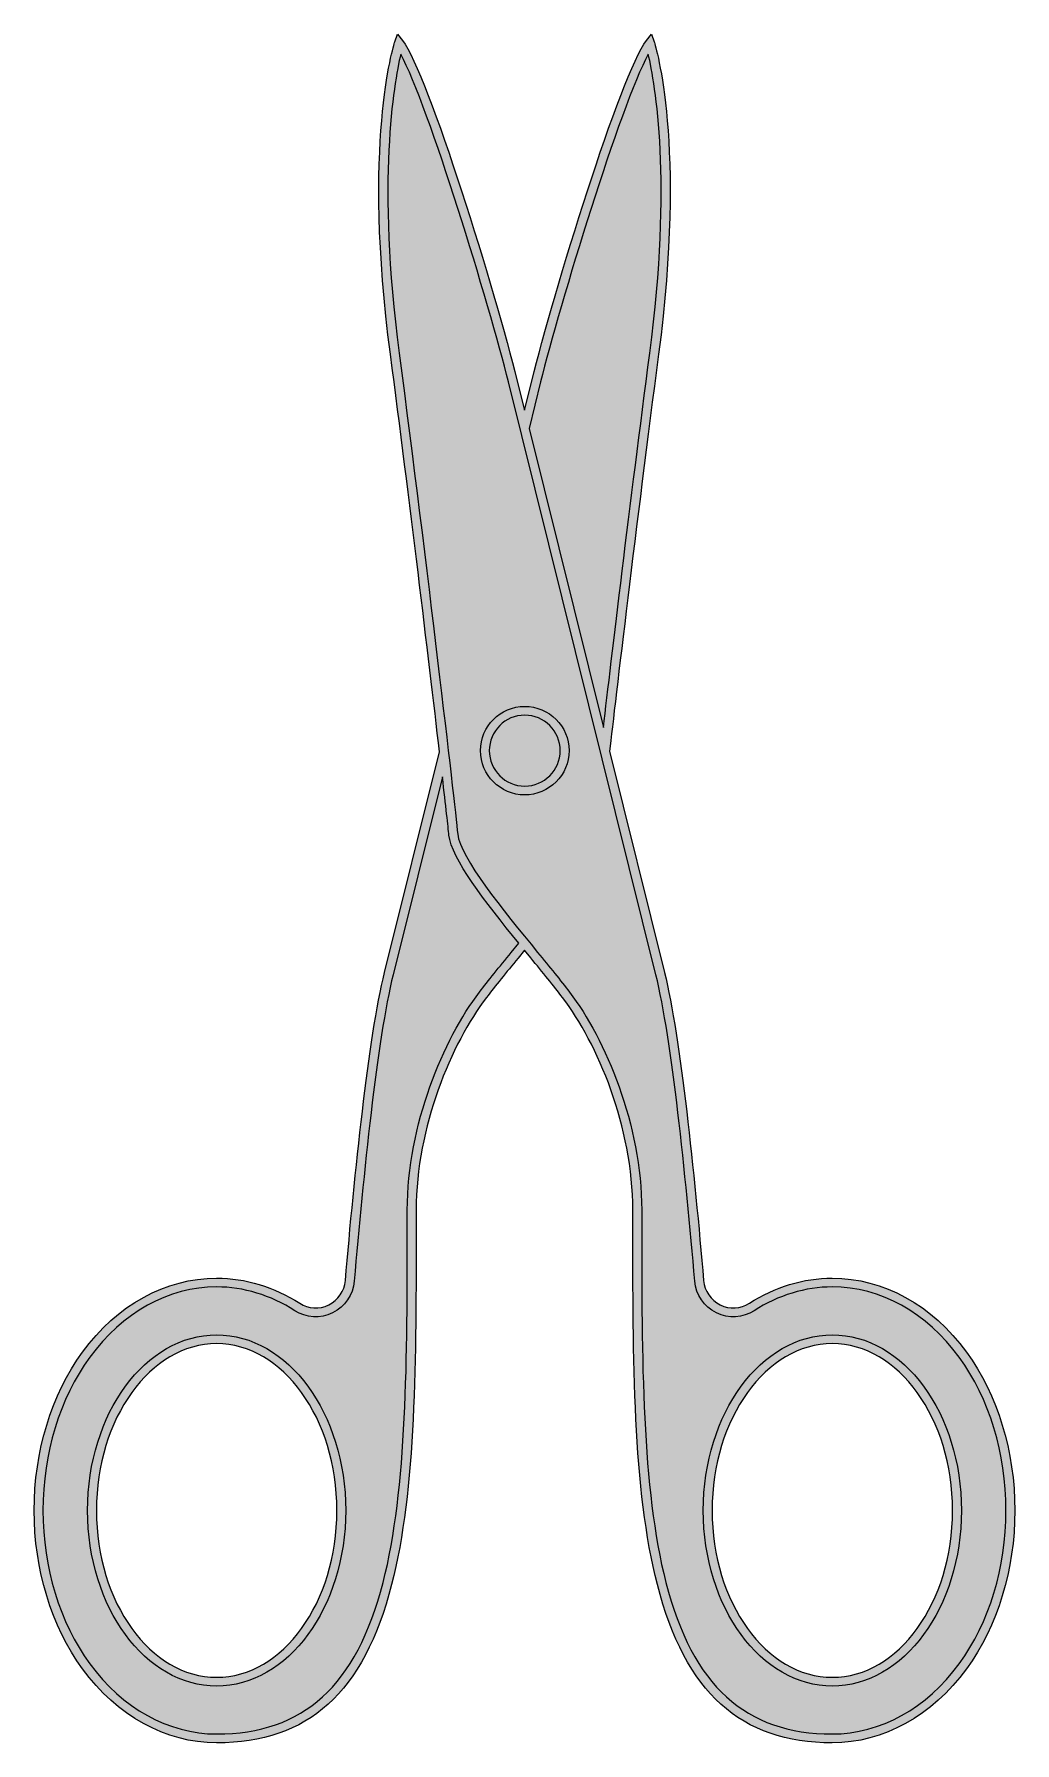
# Model space of a CAD drawing. Header units: inches. Extents: x 0.07 to 2.84, y -4.92 to -0.09.
import ezdxf

# ---------------------------------------------------------------- set-up
doc = ezdxf.new("R2010")
doc.units = ezdxf.units.IN
doc.header["$MEASUREMENT"] = 0
doc.layers.add('Design', color=7, linetype='Continuous', lineweight=0)

msp = doc.modelspace()

# ---------------------------------------------------------------- hatches: boundary and pattern name
at = {"layer": 'Design', "true_color": 0xf8e0c5, "transparency": 33554687}
h = msp.add_hatch(color=254, dxfattribs=at)
h.dxf.hatch_style = 2
edge = h.paths.add_edge_path()
edge.add_spline(control_points=[(0.5812, -4.7367), (0.3938, -4.7367), (0.2412, -4.5251), (0.2412, -4.2649), (0.2412, -4.0047), (0.3938, -3.7931), (0.5812, -3.7931), (0.7687, -3.7931), (0.9213, -4.0047), (0.9213, -4.2649), (0.9213, -4.5251), (0.7687, -4.7367), (0.5812, -4.7367)], knot_values=[0, 0, 0, 0, 1, 1, 1, 2, 2, 2, 3, 3, 3, 4, 4, 4, 4], degree=3, periodic=0)
edge = h.paths.add_edge_path()
edge.add_spline(control_points=[(2.3224, -4.7367), (2.135, -4.7367), (1.9824, -4.5251), (1.9824, -4.2649), (1.9824, -4.0047), (2.135, -3.7931), (2.3224, -3.7931), (2.5099, -3.7931), (2.6624, -4.0047), (2.6624, -4.2649), (2.6624, -4.5251), (2.5099, -4.7367), (2.3224, -4.7367)], knot_values=[0, 0, 0, 0, 1, 1, 1, 2, 2, 2, 3, 3, 3, 4, 4, 4, 4], degree=3, periodic=0)
edge = h.paths.add_edge_path()
edge.add_spline(control_points=[(2.7015, -3.8168), (2.6048, -3.684), (2.4667, -3.6078), (2.3224, -3.6078), (2.2412, -3.6078), (2.1601, -3.6324), (2.0877, -3.679), (2.0629, -3.6949), (2.0322, -3.6966), (2.0056, -3.6835), (1.9786, -3.6702), (1.9609, -3.6444), (1.9583, -3.6145), (1.9329, -3.318), (1.893, -2.9264), (1.8478, -2.7439), (1.8478, -2.7439), (1.6918, -2.1177), (1.6918, -2.1177), (1.6918, -2.1177), (1.6924, -2.1178), (1.6924, -2.1178), (1.7089, -1.9761), (1.7676, -1.4764), (1.831, -0.9955), (1.9096, -0.4), (1.8223, -0.1238), (1.8185, -0.1123), (1.8185, -0.1123), (1.8113, -0.0902), (1.8113, -0.0902), (1.8113, -0.0902), (1.7968, -0.1085), (1.7968, -0.1085), (1.7242, -0.2005), (1.5322, -0.8291), (1.4732, -1.0676), (1.4732, -1.0676), (1.4518, -1.1538), (1.4518, -1.1538), (1.4518, -1.1538), (1.4305, -1.0676), (1.4305, -1.0676), (1.3715, -0.8291), (1.1795, -0.2005), (1.1068, -0.1085), (1.1068, -0.1085), (1.0924, -0.0902), (1.0924, -0.0902), (1.0924, -0.0902), (1.0851, -0.1123), (1.0851, -0.1123), (1.0814, -0.1238), (0.994, -0.4), (1.0726, -0.9955), (1.127, -1.4077), (1.1803, -1.8518), (1.2114, -2.1194), (1.2114, -2.1194), (1.0559, -2.7439), (1.0559, -2.7439), (1.0107, -2.9264), (0.9708, -3.318), (0.9454, -3.6145), (0.9428, -3.6444), (0.9251, -3.6702), (0.8981, -3.6836), (0.8714, -3.6966), (0.8408, -3.6949), (0.816, -3.679), (0.7436, -3.6324), (0.6624, -3.6078), (0.5812, -3.6078), (0.437, -3.6078), (0.2989, -3.684), (0.2022, -3.8168), (0.1138, -3.9382), (0.0651, -4.0974), (0.0651, -4.2649), (0.0651, -4.4324), (0.1138, -4.5916), (0.2022, -4.713), (0.2989, -4.8458), (0.437, -4.922), (0.5812, -4.922), (0.8403, -4.922), (0.9975, -4.7798), (1.0761, -4.4747), (1.1454, -4.2055), (1.1453, -3.8378), (1.1453, -3.4486), (1.1453, -3.4486), (1.1453, -3.416), (1.1453, -3.416), (1.1453, -3.1803), (1.2452, -2.9441), (1.3442, -2.8144), (1.369, -2.782), (1.4005, -2.7435), (1.4338, -2.7027), (1.4338, -2.7027), (1.4518, -2.6807), (1.4518, -2.6807), (1.4518, -2.6807), (1.4696, -2.7025), (1.4696, -2.7025), (1.5031, -2.7433), (1.5347, -2.7819), (1.5595, -2.8144), (1.6585, -2.9441), (1.7584, -3.1803), (1.7584, -3.416), (1.7584, -3.416), (1.7584, -3.4485), (1.7584, -3.4485), (1.7583, -3.8378), (1.7583, -4.2055), (1.8276, -4.4747), (1.9062, -4.7798), (2.0634, -4.922), (2.3224, -4.922), (2.4667, -4.922), (2.6048, -4.8458), (2.7015, -4.713), (2.7899, -4.5916), (2.8385, -4.4324), (2.8385, -4.2649), (2.8385, -4.0974), (2.7899, -3.9382), (2.7015, -3.8168)], knot_values=[0, 0, 0, 0, 1, 1, 1, 2, 2, 2, 3, 3, 3, 4, 4, 4, 5, 5, 5, 6, 6, 6, 7, 7, 7, 8, 8, 8, 9, 9, 9, 10, 10, 10, 11, 11, 11, 12, 12, 12, 13, 13, 13, 14, 14, 14, 15, 15, 15, 16, 16, 16, 17, 17, 17, 18, 18, 18, 19, 19, 19, 20, 20, 20, 21, 21, 21, 22, 22, 22, 23, 23, 23, 24, 24, 24, 25, 25, 25, 26, 26, 26, 27, 27, 27, 28, 28, 28, 29, 29, 29, 30, 30, 30, 31, 31, 31, 32, 32, 32, 33, 33, 33, 34, 34, 34, 35, 35, 35, 36, 36, 36, 37, 37, 37, 38, 38, 38, 39, 39, 39, 40, 40, 40, 41, 41, 41, 42, 42, 42, 43, 43, 43, 43], degree=3, periodic=0)
at = {"layer": 'Design', "true_color": 0x333333, "transparency": 33554687}
h = msp.add_hatch(color=250, dxfattribs=at)
h.dxf.hatch_style = 2
edge = h.paths.add_edge_path()
edge.add_spline(control_points=[(0.5812, -4.7367), (0.3938, -4.7367), (0.2412, -4.5251), (0.2412, -4.2649), (0.2412, -4.0047), (0.3938, -3.7931), (0.5812, -3.7931), (0.7687, -3.7931), (0.9213, -4.0047), (0.9213, -4.2649), (0.9213, -4.5251), (0.7687, -4.7367), (0.5812, -4.7367)], knot_values=[0, 0, 0, 0, 1, 1, 1, 2, 2, 2, 3, 3, 3, 4, 4, 4, 4], degree=3, periodic=0)
edge = h.paths.add_edge_path()
edge.add_spline(control_points=[(0.5812, -3.7681), (0.38, -3.7681), (0.2162, -3.9909), (0.2162, -4.2649), (0.2162, -4.5388), (0.38, -4.7617), (0.5812, -4.7617), (0.7825, -4.7617), (0.9462, -4.5388), (0.9462, -4.2649), (0.9462, -3.9909), (0.7825, -3.7681), (0.5812, -3.7681)], knot_values=[0, 0, 0, 0, 1, 1, 1, 2, 2, 2, 3, 3, 3, 4, 4, 4, 4], degree=3, periodic=0)
edge = h.paths.add_edge_path()
edge.add_spline(control_points=[(1.4525, -2.2164), (1.3973, -2.2164), (1.3523, -2.1715), (1.3523, -2.1162), (1.3523, -2.061), (1.3973, -2.016), (1.4525, -2.016), (1.5078, -2.016), (1.5528, -2.061), (1.5528, -2.1162), (1.5528, -2.1715), (1.5078, -2.2164), (1.4525, -2.2164)], knot_values=[0, 0, 0, 0, 1, 1, 1, 2, 2, 2, 3, 3, 3, 4, 4, 4, 4], degree=3, periodic=0)
edge = h.paths.add_edge_path()
edge.add_spline(control_points=[(1.4525, -1.991), (1.3835, -1.991), (1.3273, -2.0472), (1.3273, -2.1162), (1.3273, -2.1852), (1.3835, -2.2414), (1.4525, -2.2414), (1.5216, -2.2414), (1.5778, -2.1852), (1.5778, -2.1162), (1.5778, -2.0472), (1.5216, -1.991), (1.4525, -1.991)], knot_values=[0, 0, 0, 0, 1, 1, 1, 2, 2, 2, 3, 3, 3, 4, 4, 4, 4], degree=3, periodic=0)
edge = h.paths.add_edge_path()
edge.add_spline(control_points=[(2.3224, -4.7367), (2.135, -4.7367), (1.9824, -4.5251), (1.9824, -4.2649), (1.9824, -4.0047), (2.135, -3.7931), (2.3224, -3.7931), (2.5099, -3.7931), (2.6624, -4.0047), (2.6624, -4.2649), (2.6624, -4.5251), (2.5099, -4.7367), (2.3224, -4.7367)], knot_values=[0, 0, 0, 0, 1, 1, 1, 2, 2, 2, 3, 3, 3, 4, 4, 4, 4], degree=3, periodic=0)
edge = h.paths.add_edge_path()
edge.add_spline(control_points=[(2.3224, -3.7681), (2.1212, -3.7681), (1.9574, -3.9909), (1.9574, -4.2649), (1.9574, -4.5388), (2.1212, -4.7617), (2.3224, -4.7617), (2.5237, -4.7617), (2.6875, -4.5388), (2.6875, -4.2649), (2.6875, -3.9909), (2.5237, -3.7681), (2.3224, -3.7681)], knot_values=[0, 0, 0, 0, 1, 1, 1, 2, 2, 2, 3, 3, 3, 4, 4, 4, 4], degree=3, periodic=0)
edge = h.paths.add_edge_path()
edge.add_spline(control_points=[(2.6813, -4.6983), (2.5894, -4.8245), (2.4586, -4.8969), (2.3224, -4.8969), (2.0766, -4.8969), (1.9271, -4.7608), (1.8518, -4.4685), (1.7833, -4.2023), (1.7833, -3.8362), (1.7834, -3.4485), (1.7834, -3.4485), (1.7834, -3.416), (1.7834, -3.416), (1.7834, -3.1745), (1.6809, -2.9322), (1.5794, -2.7993), (1.5543, -2.7664), (1.5225, -2.7276), (1.489, -2.6866), (1.3913, -2.5674), (1.2698, -2.4189), (1.2629, -2.3523), (1.2532, -2.2579), (1.1765, -1.5913), (1.0974, -0.9923), (1.0332, -0.5059), (1.0823, -0.2299), (1.1018, -0.147), (1.1805, -0.2903), (1.3528, -0.8578), (1.4062, -1.0736), (1.4062, -1.0736), (1.8235, -2.7499), (1.8235, -2.7499), (1.8684, -2.9308), (1.908, -3.3211), (1.9334, -3.6166), (1.9367, -3.6554), (1.9596, -3.6888), (1.9946, -3.706), (2.0291, -3.723), (2.069, -3.7207), (2.1012, -3.7), (2.1696, -3.6561), (2.2461, -3.6328), (2.3224, -3.6328), (2.4586, -3.6328), (2.5894, -3.7052), (2.6813, -3.8315), (2.7666, -3.9487), (2.8135, -4.1026), (2.8135, -4.2649), (2.8135, -4.4272), (2.7666, -4.5811), (2.6813, -4.6983)], knot_values=[0, 0, 0, 0, 1, 1, 1, 2, 2, 2, 3, 3, 3, 4, 4, 4, 5, 5, 5, 6, 6, 6, 7, 7, 7, 8, 8, 8, 9, 9, 9, 10, 10, 10, 11, 11, 11, 12, 12, 12, 13, 13, 13, 14, 14, 14, 15, 15, 15, 16, 16, 16, 17, 17, 17, 18, 18, 18, 18], degree=3, periodic=0)
edge = h.paths.add_edge_path()
edge.add_spline(control_points=[(1.4145, -2.6869), (1.381, -2.7278), (1.3493, -2.7665), (1.3243, -2.7993), (1.2228, -2.9322), (1.1203, -3.1745), (1.1203, -3.416), (1.1203, -3.416), (1.1203, -3.4486), (1.1203, -3.4486), (1.1203, -3.8362), (1.1204, -4.2023), (1.0519, -4.4685), (0.9766, -4.7608), (0.827, -4.8969), (0.5812, -4.8969), (0.4451, -4.8969), (0.3143, -4.8245), (0.2224, -4.6983), (0.1371, -4.5811), (0.0901, -4.4272), (0.0901, -4.2649), (0.0901, -4.1026), (0.1371, -3.9487), (0.2224, -3.8315), (0.3143, -3.7052), (0.4451, -3.6328), (0.5812, -3.6328), (0.6576, -3.6328), (0.7341, -3.6561), (0.8025, -3.7), (0.8347, -3.7207), (0.8745, -3.723), (0.9091, -3.706), (0.9441, -3.6888), (0.9669, -3.6554), (0.9703, -3.6166), (0.9956, -3.3211), (1.0353, -2.9308), (1.0802, -2.7499), (1.0802, -2.7499), (1.2196, -2.19), (1.2196, -2.19), (1.2292, -2.2734), (1.2357, -2.3316), (1.2381, -2.3549), (1.2449, -2.4211), (1.3405, -2.5441), (1.4357, -2.661), (1.4357, -2.661), (1.4145, -2.6869), (1.4145, -2.6869)], knot_values=[0, 0, 0, 0, 1, 1, 1, 2, 2, 2, 3, 3, 3, 4, 4, 4, 5, 5, 5, 6, 6, 6, 7, 7, 7, 8, 8, 8, 9, 9, 9, 10, 10, 10, 11, 11, 11, 12, 12, 12, 13, 13, 13, 14, 14, 14, 15, 15, 15, 16, 16, 16, 17, 17, 17, 17], degree=3, periodic=0)
edge = h.paths.add_edge_path()
edge.add_spline(control_points=[(1.4974, -1.0736), (1.5508, -0.8578), (1.7232, -0.2903), (1.8019, -0.147), (1.8214, -0.2299), (1.8705, -0.5059), (1.8063, -0.9923), (1.7502, -1.4168), (1.6979, -1.8559), (1.6751, -2.0506), (1.6751, -2.0506), (1.4647, -1.2057), (1.4647, -1.2057), (1.4647, -1.2057), (1.4974, -1.0736), (1.4974, -1.0736)], knot_values=[0, 0, 0, 0, 1, 1, 1, 2, 2, 2, 3, 3, 3, 4, 4, 4, 5, 5, 5, 5], degree=3, periodic=0)
edge = h.paths.add_edge_path()
edge.add_spline(control_points=[(2.7015, -3.8168), (2.6048, -3.684), (2.4667, -3.6078), (2.3224, -3.6078), (2.2412, -3.6078), (2.1601, -3.6324), (2.0877, -3.679), (2.0629, -3.6949), (2.0322, -3.6966), (2.0056, -3.6835), (1.9786, -3.6702), (1.9609, -3.6444), (1.9583, -3.6145), (1.9329, -3.318), (1.893, -2.9264), (1.8478, -2.7439), (1.8478, -2.7439), (1.6918, -2.1177), (1.6918, -2.1177), (1.6918, -2.1177), (1.6924, -2.1178), (1.6924, -2.1178), (1.7089, -1.9761), (1.7676, -1.4764), (1.831, -0.9955), (1.9096, -0.4), (1.8223, -0.1238), (1.8185, -0.1123), (1.8185, -0.1123), (1.8113, -0.0902), (1.8113, -0.0902), (1.8113, -0.0902), (1.7968, -0.1085), (1.7968, -0.1085), (1.7242, -0.2005), (1.5322, -0.8291), (1.4732, -1.0676), (1.4732, -1.0676), (1.4518, -1.1538), (1.4518, -1.1538), (1.4518, -1.1538), (1.4305, -1.0676), (1.4305, -1.0676), (1.3715, -0.8291), (1.1795, -0.2005), (1.1068, -0.1085), (1.1068, -0.1085), (1.0924, -0.0902), (1.0924, -0.0902), (1.0924, -0.0902), (1.0851, -0.1123), (1.0851, -0.1123), (1.0814, -0.1238), (0.994, -0.4), (1.0726, -0.9955), (1.127, -1.4077), (1.1803, -1.8518), (1.2114, -2.1194), (1.2114, -2.1194), (1.0559, -2.7439), (1.0559, -2.7439), (1.0107, -2.9264), (0.9708, -3.318), (0.9454, -3.6145), (0.9428, -3.6444), (0.9251, -3.6702), (0.8981, -3.6836), (0.8714, -3.6966), (0.8408, -3.6949), (0.816, -3.679), (0.7436, -3.6324), (0.6624, -3.6078), (0.5812, -3.6078), (0.437, -3.6078), (0.2989, -3.684), (0.2022, -3.8168), (0.1138, -3.9382), (0.0651, -4.0974), (0.0651, -4.2649), (0.0651, -4.4324), (0.1138, -4.5916), (0.2022, -4.713), (0.2989, -4.8458), (0.437, -4.922), (0.5812, -4.922), (0.8403, -4.922), (0.9975, -4.7798), (1.0761, -4.4747), (1.1454, -4.2055), (1.1453, -3.8378), (1.1453, -3.4486), (1.1453, -3.4486), (1.1453, -3.416), (1.1453, -3.416), (1.1453, -3.1803), (1.2452, -2.9441), (1.3442, -2.8144), (1.369, -2.782), (1.4005, -2.7435), (1.4338, -2.7027), (1.4338, -2.7027), (1.4518, -2.6807), (1.4518, -2.6807), (1.4518, -2.6807), (1.4696, -2.7025), (1.4696, -2.7025), (1.5031, -2.7433), (1.5347, -2.7819), (1.5595, -2.8144), (1.6585, -2.9441), (1.7584, -3.1803), (1.7584, -3.416), (1.7584, -3.416), (1.7584, -3.4485), (1.7584, -3.4485), (1.7583, -3.8378), (1.7583, -4.2055), (1.8276, -4.4747), (1.9062, -4.7798), (2.0634, -4.922), (2.3224, -4.922), (2.4667, -4.922), (2.6048, -4.8458), (2.7015, -4.713), (2.7899, -4.5916), (2.8385, -4.4324), (2.8385, -4.2649), (2.8385, -4.0974), (2.7899, -3.9382), (2.7015, -3.8168)], knot_values=[0, 0, 0, 0, 1, 1, 1, 2, 2, 2, 3, 3, 3, 4, 4, 4, 5, 5, 5, 6, 6, 6, 7, 7, 7, 8, 8, 8, 9, 9, 9, 10, 10, 10, 11, 11, 11, 12, 12, 12, 13, 13, 13, 14, 14, 14, 15, 15, 15, 16, 16, 16, 17, 17, 17, 18, 18, 18, 19, 19, 19, 20, 20, 20, 21, 21, 21, 22, 22, 22, 23, 23, 23, 24, 24, 24, 25, 25, 25, 26, 26, 26, 27, 27, 27, 28, 28, 28, 29, 29, 29, 30, 30, 30, 31, 31, 31, 32, 32, 32, 33, 33, 33, 34, 34, 34, 35, 35, 35, 36, 36, 36, 37, 37, 37, 38, 38, 38, 39, 39, 39, 40, 40, 40, 41, 41, 41, 42, 42, 42, 43, 43, 43, 43], degree=3, periodic=0)

# ---------------------------------------------------------------- linework, layer by layer
at = {"layer": 'Design'}
for points, knots in [([(2.7015, -3.8168), (2.6048, -3.684), (2.4667, -3.6078), (2.3224, -3.6078), (2.2412, -3.6078), (2.1601, -3.6324), (2.0877, -3.679), (2.0629, -3.6949), (2.0322, -3.6966), (2.0056, -3.6835), (1.9786, -3.6702), (1.9609, -3.6444), (1.9583, -3.6145), (1.9329, -3.318), (1.893, -2.9264), (1.8478, -2.7439), (1.8478, -2.7439), (1.6918, -2.1177), (1.6918, -2.1177), (1.6918, -2.1177), (1.6924, -2.1178), (1.6924, -2.1178), (1.7089, -1.9761), (1.7676, -1.4764), (1.831, -0.9955), (1.9096, -0.4), (1.8223, -0.1238), (1.8185, -0.1123), (1.8185, -0.1123), (1.8113, -0.0902), (1.8113, -0.0902), (1.8113, -0.0902), (1.7968, -0.1085), (1.7968, -0.1085), (1.7242, -0.2005), (1.5322, -0.8291), (1.4732, -1.0676), (1.4732, -1.0676), (1.4518, -1.1538), (1.4518, -1.1538), (1.4518, -1.1538), (1.4305, -1.0676), (1.4305, -1.0676), (1.3715, -0.8291), (1.1795, -0.2005), (1.1068, -0.1085), (1.1068, -0.1085), (1.0924, -0.0902), (1.0924, -0.0902), (1.0924, -0.0902), (1.0851, -0.1123), (1.0851, -0.1123), (1.0814, -0.1238), (0.994, -0.4), (1.0726, -0.9955), (1.127, -1.4077), (1.1803, -1.8518), (1.2114, -2.1194), (1.2114, -2.1194), (1.0559, -2.7439), (1.0559, -2.7439), (1.0107, -2.9264), (0.9708, -3.318), (0.9454, -3.6145), (0.9428, -3.6444), (0.9251, -3.6702), (0.8981, -3.6836), (0.8714, -3.6966), (0.8408, -3.6949), (0.816, -3.679), (0.7436, -3.6324), (0.6624, -3.6078), (0.5812, -3.6078), (0.437, -3.6078), (0.2989, -3.684), (0.2022, -3.8168), (0.1138, -3.9382), (0.0651, -4.0974), (0.0651, -4.2649), (0.0651, -4.4324), (0.1138, -4.5916), (0.2022, -4.713), (0.2989, -4.8458), (0.437, -4.922), (0.5812, -4.922), (0.8403, -4.922), (0.9975, -4.7798), (1.0761, -4.4747), (1.1454, -4.2055), (1.1453, -3.8378), (1.1453, -3.4486), (1.1453, -3.4486), (1.1453, -3.416), (1.1453, -3.416), (1.1453, -3.1803), (1.2452, -2.9441), (1.3442, -2.8144), (1.369, -2.782), (1.4005, -2.7435), (1.4338, -2.7027), (1.4338, -2.7027), (1.4518, -2.6807), (1.4518, -2.6807), (1.4518, -2.6807), (1.4696, -2.7025), (1.4696, -2.7025), (1.5031, -2.7433), (1.5347, -2.7819), (1.5595, -2.8144), (1.6585, -2.9441), (1.7584, -3.1803), (1.7584, -3.416), (1.7584, -3.416), (1.7584, -3.4485), (1.7584, -3.4485), (1.7583, -3.8378), (1.7583, -4.2055), (1.8276, -4.4747), (1.9062, -4.7798), (2.0634, -4.922), (2.3224, -4.922), (2.4667, -4.922), (2.6048, -4.8458), (2.7015, -4.713), (2.7899, -4.5916), (2.8385, -4.4324), (2.8385, -4.2649), (2.8385, -4.0974), (2.7899, -3.9382), (2.7015, -3.8168)], [0, 0, 0, 0, 1, 1, 1, 2, 2, 2, 3, 3, 3, 4, 4, 4, 5, 5, 5, 6, 6, 6, 7, 7, 7, 8, 8, 8, 9, 9, 9, 10, 10, 10, 11, 11, 11, 12, 12, 12, 13, 13, 13, 14, 14, 14, 15, 15, 15, 16, 16, 16, 17, 17, 17, 18, 18, 18, 19, 19, 19, 20, 20, 20, 21, 21, 21, 22, 22, 22, 23, 23, 23, 24, 24, 24, 25, 25, 25, 26, 26, 26, 27, 27, 27, 28, 28, 28, 29, 29, 29, 30, 30, 30, 31, 31, 31, 32, 32, 32, 33, 33, 33, 34, 34, 34, 35, 35, 35, 36, 36, 36, 37, 37, 37, 38, 38, 38, 39, 39, 39, 40, 40, 40, 41, 41, 41, 42, 42, 42, 43, 43, 43, 43]), ([(2.7015, -3.8168), (2.6048, -3.684), (2.4667, -3.6078), (2.3224, -3.6078), (2.2412, -3.6078), (2.1601, -3.6324), (2.0877, -3.679), (2.0629, -3.6949), (2.0322, -3.6966), (2.0056, -3.6835), (1.9786, -3.6702), (1.9609, -3.6444), (1.9583, -3.6145), (1.9329, -3.318), (1.893, -2.9264), (1.8478, -2.7439), (1.8478, -2.7439), (1.6918, -2.1177), (1.6918, -2.1177), (1.6918, -2.1177), (1.6924, -2.1178), (1.6924, -2.1178), (1.7089, -1.9761), (1.7676, -1.4764), (1.831, -0.9955), (1.9096, -0.4), (1.8223, -0.1238), (1.8185, -0.1123), (1.8185, -0.1123), (1.8113, -0.0902), (1.8113, -0.0902), (1.8113, -0.0902), (1.7968, -0.1085), (1.7968, -0.1085), (1.7242, -0.2005), (1.5322, -0.8291), (1.4732, -1.0676), (1.4732, -1.0676), (1.4518, -1.1538), (1.4518, -1.1538), (1.4518, -1.1538), (1.4305, -1.0676), (1.4305, -1.0676), (1.3715, -0.8291), (1.1795, -0.2005), (1.1068, -0.1085), (1.1068, -0.1085), (1.0924, -0.0902), (1.0924, -0.0902), (1.0924, -0.0902), (1.0851, -0.1123), (1.0851, -0.1123), (1.0814, -0.1238), (0.994, -0.4), (1.0726, -0.9955), (1.127, -1.4077), (1.1803, -1.8518), (1.2114, -2.1194), (1.2114, -2.1194), (1.0559, -2.7439), (1.0559, -2.7439), (1.0107, -2.9264), (0.9708, -3.318), (0.9454, -3.6145), (0.9428, -3.6444), (0.9251, -3.6702), (0.8981, -3.6836), (0.8714, -3.6966), (0.8408, -3.6949), (0.816, -3.679), (0.7436, -3.6324), (0.6624, -3.6078), (0.5812, -3.6078), (0.437, -3.6078), (0.2989, -3.684), (0.2022, -3.8168), (0.1138, -3.9382), (0.0651, -4.0974), (0.0651, -4.2649), (0.0651, -4.4324), (0.1138, -4.5916), (0.2022, -4.713), (0.2989, -4.8458), (0.437, -4.922), (0.5812, -4.922), (0.8403, -4.922), (0.9975, -4.7798), (1.0761, -4.4747), (1.1454, -4.2055), (1.1453, -3.8378), (1.1453, -3.4486), (1.1453, -3.4486), (1.1453, -3.416), (1.1453, -3.416), (1.1453, -3.1803), (1.2452, -2.9441), (1.3442, -2.8144), (1.369, -2.782), (1.4005, -2.7435), (1.4338, -2.7027), (1.4338, -2.7027), (1.4518, -2.6807), (1.4518, -2.6807), (1.4518, -2.6807), (1.4696, -2.7025), (1.4696, -2.7025), (1.5031, -2.7433), (1.5347, -2.7819), (1.5595, -2.8144), (1.6585, -2.9441), (1.7584, -3.1803), (1.7584, -3.416), (1.7584, -3.416), (1.7584, -3.4485), (1.7584, -3.4485), (1.7583, -3.8378), (1.7583, -4.2055), (1.8276, -4.4747), (1.9062, -4.7798), (2.0634, -4.922), (2.3224, -4.922), (2.4667, -4.922), (2.6048, -4.8458), (2.7015, -4.713), (2.7899, -4.5916), (2.8385, -4.4324), (2.8385, -4.2649), (2.8385, -4.0974), (2.7899, -3.9382), (2.7015, -3.8168)], [0, 0, 0, 0, 1, 1, 1, 2, 2, 2, 3, 3, 3, 4, 4, 4, 5, 5, 5, 6, 6, 6, 7, 7, 7, 8, 8, 8, 9, 9, 9, 10, 10, 10, 11, 11, 11, 12, 12, 12, 13, 13, 13, 14, 14, 14, 15, 15, 15, 16, 16, 16, 17, 17, 17, 18, 18, 18, 19, 19, 19, 20, 20, 20, 21, 21, 21, 22, 22, 22, 23, 23, 23, 24, 24, 24, 25, 25, 25, 26, 26, 26, 27, 27, 27, 28, 28, 28, 29, 29, 29, 30, 30, 30, 31, 31, 31, 32, 32, 32, 33, 33, 33, 34, 34, 34, 35, 35, 35, 36, 36, 36, 37, 37, 37, 38, 38, 38, 39, 39, 39, 40, 40, 40, 41, 41, 41, 42, 42, 42, 43, 43, 43, 43]), ([(2.6813, -4.6983), (2.5894, -4.8245), (2.4586, -4.8969), (2.3224, -4.8969), (2.0766, -4.8969), (1.9271, -4.7608), (1.8518, -4.4685), (1.7833, -4.2023), (1.7833, -3.8362), (1.7834, -3.4485), (1.7834, -3.4485), (1.7834, -3.416), (1.7834, -3.416), (1.7834, -3.1745), (1.6809, -2.9322), (1.5794, -2.7993), (1.5543, -2.7664), (1.5225, -2.7276), (1.489, -2.6866), (1.3913, -2.5674), (1.2698, -2.4189), (1.2629, -2.3523), (1.2532, -2.2579), (1.1765, -1.5913), (1.0974, -0.9923), (1.0332, -0.5059), (1.0823, -0.2299), (1.1018, -0.147), (1.1805, -0.2903), (1.3528, -0.8578), (1.4062, -1.0736), (1.4062, -1.0736), (1.8235, -2.7499), (1.8235, -2.7499), (1.8684, -2.9308), (1.908, -3.3211), (1.9334, -3.6166), (1.9367, -3.6554), (1.9596, -3.6888), (1.9946, -3.706), (2.0291, -3.723), (2.069, -3.7207), (2.1012, -3.7), (2.1696, -3.6561), (2.2461, -3.6328), (2.3224, -3.6328), (2.4586, -3.6328), (2.5894, -3.7052), (2.6813, -3.8315), (2.7666, -3.9487), (2.8135, -4.1026), (2.8135, -4.2649), (2.8135, -4.4272), (2.7666, -4.5811), (2.6813, -4.6983)], [0, 0, 0, 0, 1, 1, 1, 2, 2, 2, 3, 3, 3, 4, 4, 4, 5, 5, 5, 6, 6, 6, 7, 7, 7, 8, 8, 8, 9, 9, 9, 10, 10, 10, 11, 11, 11, 12, 12, 12, 13, 13, 13, 14, 14, 14, 15, 15, 15, 16, 16, 16, 17, 17, 17, 18, 18, 18, 18]), ([(1.4974, -1.0736), (1.5508, -0.8578), (1.7232, -0.2903), (1.8019, -0.147), (1.8214, -0.2299), (1.8705, -0.5059), (1.8063, -0.9923), (1.7502, -1.4168), (1.6979, -1.8559), (1.6751, -2.0506), (1.6751, -2.0506), (1.4647, -1.2057), (1.4647, -1.2057), (1.4647, -1.2057), (1.4974, -1.0736), (1.4974, -1.0736)], [0, 0, 0, 0, 1, 1, 1, 2, 2, 2, 3, 3, 3, 4, 4, 4, 5, 5, 5, 5]), ([(1.4525, -1.991), (1.3835, -1.991), (1.3273, -2.0472), (1.3273, -2.1162), (1.3273, -2.1852), (1.3835, -2.2414), (1.4525, -2.2414), (1.5216, -2.2414), (1.5778, -2.1852), (1.5778, -2.1162), (1.5778, -2.0472), (1.5216, -1.991), (1.4525, -1.991)], [0, 0, 0, 0, 1, 1, 1, 2, 2, 2, 3, 3, 3, 4, 4, 4, 4]), ([(1.4525, -2.2164), (1.3973, -2.2164), (1.3523, -2.1715), (1.3523, -2.1162), (1.3523, -2.061), (1.3973, -2.016), (1.4525, -2.016), (1.5078, -2.016), (1.5528, -2.061), (1.5528, -2.1162), (1.5528, -2.1715), (1.5078, -2.2164), (1.4525, -2.2164)], [0, 0, 0, 0, 1, 1, 1, 2, 2, 2, 3, 3, 3, 4, 4, 4, 4]), ([(1.4145, -2.6869), (1.381, -2.7278), (1.3493, -2.7665), (1.3243, -2.7993), (1.2228, -2.9322), (1.1203, -3.1745), (1.1203, -3.416), (1.1203, -3.416), (1.1203, -3.4486), (1.1203, -3.4486), (1.1203, -3.8362), (1.1204, -4.2023), (1.0519, -4.4685), (0.9766, -4.7608), (0.827, -4.8969), (0.5812, -4.8969), (0.4451, -4.8969), (0.3143, -4.8245), (0.2224, -4.6983), (0.1371, -4.5811), (0.0901, -4.4272), (0.0901, -4.2649), (0.0901, -4.1026), (0.1371, -3.9487), (0.2224, -3.8315), (0.3143, -3.7052), (0.4451, -3.6328), (0.5812, -3.6328), (0.6576, -3.6328), (0.7341, -3.6561), (0.8025, -3.7), (0.8347, -3.7207), (0.8745, -3.723), (0.9091, -3.706), (0.9441, -3.6888), (0.9669, -3.6554), (0.9703, -3.6166), (0.9956, -3.3211), (1.0353, -2.9308), (1.0802, -2.7499), (1.0802, -2.7499), (1.2196, -2.19), (1.2196, -2.19), (1.2292, -2.2734), (1.2357, -2.3316), (1.2381, -2.3549), (1.2449, -2.4211), (1.3405, -2.5441), (1.4357, -2.661), (1.4357, -2.661), (1.4145, -2.6869), (1.4145, -2.6869)], [0, 0, 0, 0, 1, 1, 1, 2, 2, 2, 3, 3, 3, 4, 4, 4, 5, 5, 5, 6, 6, 6, 7, 7, 7, 8, 8, 8, 9, 9, 9, 10, 10, 10, 11, 11, 11, 12, 12, 12, 13, 13, 13, 14, 14, 14, 15, 15, 15, 16, 16, 16, 17, 17, 17, 17]), ([(0.5812, -3.7681), (0.38, -3.7681), (0.2162, -3.9909), (0.2162, -4.2649), (0.2162, -4.5388), (0.38, -4.7617), (0.5812, -4.7617), (0.7825, -4.7617), (0.9462, -4.5388), (0.9462, -4.2649), (0.9462, -3.9909), (0.7825, -3.7681), (0.5812, -3.7681)], [0, 0, 0, 0, 1, 1, 1, 2, 2, 2, 3, 3, 3, 4, 4, 4, 4]), ([(2.3224, -3.7681), (2.1212, -3.7681), (1.9574, -3.9909), (1.9574, -4.2649), (1.9574, -4.5388), (2.1212, -4.7617), (2.3224, -4.7617), (2.5237, -4.7617), (2.6875, -4.5388), (2.6875, -4.2649), (2.6875, -3.9909), (2.5237, -3.7681), (2.3224, -3.7681)], [0, 0, 0, 0, 1, 1, 1, 2, 2, 2, 3, 3, 3, 4, 4, 4, 4]), ([(0.5812, -4.7367), (0.3938, -4.7367), (0.2412, -4.5251), (0.2412, -4.2649), (0.2412, -4.0047), (0.3938, -3.7931), (0.5812, -3.7931), (0.7687, -3.7931), (0.9213, -4.0047), (0.9213, -4.2649), (0.9213, -4.5251), (0.7687, -4.7367), (0.5812, -4.7367)], [0, 0, 0, 0, 1, 1, 1, 2, 2, 2, 3, 3, 3, 4, 4, 4, 4]), ([(0.5812, -4.7367), (0.3938, -4.7367), (0.2412, -4.5251), (0.2412, -4.2649), (0.2412, -4.0047), (0.3938, -3.7931), (0.5812, -3.7931), (0.7687, -3.7931), (0.9213, -4.0047), (0.9213, -4.2649), (0.9213, -4.5251), (0.7687, -4.7367), (0.5812, -4.7367)], [0, 0, 0, 0, 1, 1, 1, 2, 2, 2, 3, 3, 3, 4, 4, 4, 4]), ([(2.3224, -4.7367), (2.135, -4.7367), (1.9824, -4.5251), (1.9824, -4.2649), (1.9824, -4.0047), (2.135, -3.7931), (2.3224, -3.7931), (2.5099, -3.7931), (2.6624, -4.0047), (2.6624, -4.2649), (2.6624, -4.5251), (2.5099, -4.7367), (2.3224, -4.7367)], [0, 0, 0, 0, 1, 1, 1, 2, 2, 2, 3, 3, 3, 4, 4, 4, 4]), ([(2.3224, -4.7367), (2.135, -4.7367), (1.9824, -4.5251), (1.9824, -4.2649), (1.9824, -4.0047), (2.135, -3.7931), (2.3224, -3.7931), (2.5099, -3.7931), (2.6624, -4.0047), (2.6624, -4.2649), (2.6624, -4.5251), (2.5099, -4.7367), (2.3224, -4.7367)], [0, 0, 0, 0, 1, 1, 1, 2, 2, 2, 3, 3, 3, 4, 4, 4, 4])]:
    msp.add_open_spline(points, degree=3, knots=knots, dxfattribs=at)

doc.saveas('drawing.dxf')
